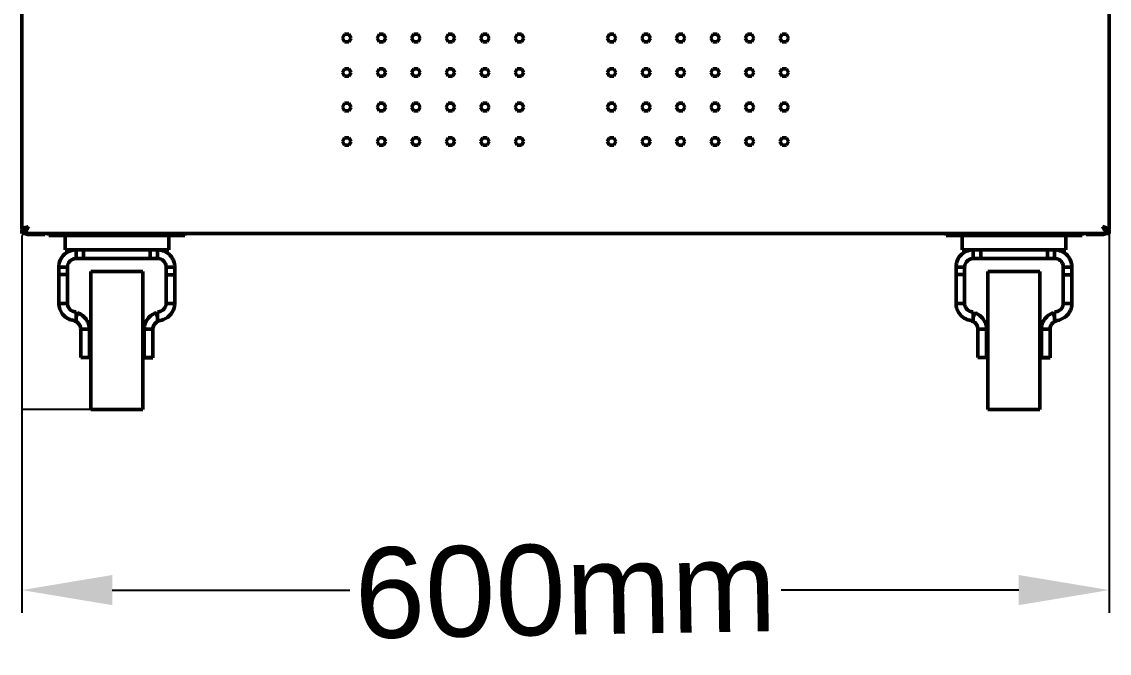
# Model space of a CAD drawing. Header units: millimetres. Extents: x 0 to 60, y -13 to 125.
# Drawn here: x 0 to 60, y -13.5 to 21.4 of the extents above; entities that cross this region are included whole.
import ezdxf

# ---------------------------------------------------------------- set-up
doc = ezdxf.new("R2010")
doc.units = ezdxf.units.MM
doc.layers.add('Visible (ANSI)', color=7, linetype='Continuous', lineweight=50)
doc.styles.get("Standard").update_dxf_attribs({"font": 'arial.ttf'})
doc.dimstyles.new('ISO-25', dxfattribs={"dimtxt": 2.5, "dimasz": 2.5, "dimexe": 1.25, "dimexo": 0.625, "dimtad": 1, "dimtxsty": 'Standard', "dimcen": 2.5, "dimadec": 0, "dimazin": 0, "dimtfac": 1, "dimtmove": 0, "dimatfit": 3, "dimfxl": 1, "dimarcsym": 0})

# ---------------------------------------------------------------- blocks, each defined once
blk = doc.blocks.new('*D87')
at = {"color": 0, "lineweight": -2, "transparency": 16777216}
for p, q in [((60.044, 11.061), (60.044, -11.23)), ((0, 9.615), (0, -11.23)), ((5, -9.98), (18.106, -9.98)), ((55.044, -9.98), (41.938, -9.98))]:
    blk.add_line(p, q, dxfattribs=at)
at = {"color": 0, "transparency": 16777216}
for points in [[(5, -9.147), (5, -10.814), (0, -9.98)], [(55.044, -9.147), (55.044, -10.814), (60.044, -9.98)]]:
    blk.add_solid(points, dxfattribs=at)
at = {"layer": 'Defpoints', "color": 0, "transparency": 16777216}
for p in [(60.044, 11.686), (0, 10.24), (60.044, -9.98)]:
    blk.add_point(p, dxfattribs=at)
at = {"color": 0, "transparency": 16777216, "insert": (30.022, -9.98), "char_height": 5, "attachment_point": 5, "rotation": 1}
blk.add_mtext('600mm', dxfattribs=at)

msp = doc.modelspace()

# ---------------------------------------------------------------- linework, layer by layer
msp.add_line((5.246, 0), (0, 0))
at = {"layer": 'Visible (ANSI)'}
for p, q in [((0, 9.958), (0, 119.756)), ((60.044, 119.756), (60.044, 9.958)), ((17.709, 20.52), (17.829, 20.727)), ((17.829, 20.313), (17.709, 20.52)), ((17.829, 20.727), (18.068, 20.727)), ((18.068, 20.727), (18.187, 20.52)), ((18.187, 20.52), (18.068, 20.313)), ((19.616, 20.52), (19.735, 20.727)), ((19.735, 20.313), (19.616, 20.52)), ((19.735, 20.727), (19.974, 20.727)), ((19.974, 20.727), (20.093, 20.52)), ((20.093, 20.52), (19.974, 20.313)), ((21.522, 20.52), (21.641, 20.727)), ((21.641, 20.313), (21.522, 20.52)), ((21.641, 20.727), (21.88, 20.727)), ((21.88, 20.727), (22, 20.52)), ((22, 20.52), (21.88, 20.313)), ((23.428, 20.52), (23.548, 20.727)), ((23.548, 20.313), (23.428, 20.52)), ((23.548, 20.727), (23.787, 20.727)), ((23.787, 20.727), (23.906, 20.52)), ((23.906, 20.52), (23.787, 20.313)), ((25.335, 20.52), (25.454, 20.727)), ((25.454, 20.313), (25.335, 20.52)), ((25.454, 20.727), (25.693, 20.727)), ((25.693, 20.727), (25.813, 20.52)), ((25.813, 20.52), (25.693, 20.313)), ((27.241, 20.52), (27.361, 20.727)), ((27.361, 20.313), (27.241, 20.52)), ((27.361, 20.727), (27.599, 20.727)), ((27.599, 20.727), (27.719, 20.52)), ((27.719, 20.52), (27.599, 20.313)), ((32.325, 20.52), (32.444, 20.727)), ((32.444, 20.313), (32.325, 20.52)), ((32.444, 20.727), (32.683, 20.727)), ((32.683, 20.727), (32.803, 20.52)), ((32.803, 20.52), (32.683, 20.313)), ((34.231, 20.52), (34.351, 20.727)), ((34.351, 20.313), (34.231, 20.52)), ((34.351, 20.727), (34.59, 20.727)), ((34.59, 20.727), (34.709, 20.52)), ((34.709, 20.52), (34.59, 20.313)), ((36.138, 20.52), (36.257, 20.727)), ((36.257, 20.313), (36.138, 20.52)), ((36.257, 20.727), (36.496, 20.727)), ((36.496, 20.727), (36.615, 20.52)), ((36.615, 20.52), (36.496, 20.313)), ((38.044, 20.52), (38.163, 20.727)), ((38.163, 20.313), (38.044, 20.52)), ((38.163, 20.727), (38.402, 20.727)), ((38.402, 20.727), (38.522, 20.52)), ((38.522, 20.52), (38.402, 20.313)), ((39.95, 20.52), (40.07, 20.727)), ((40.07, 20.313), (39.95, 20.52)), ((40.07, 20.727), (40.309, 20.727)), ((40.309, 20.727), (40.428, 20.52)), ((40.428, 20.52), (40.309, 20.313)), ((41.857, 20.52), (41.976, 20.727)), ((41.976, 20.313), (41.857, 20.52)), ((41.976, 20.727), (42.215, 20.727)), ((42.215, 20.727), (42.335, 20.52)), ((42.335, 20.52), (42.215, 20.313)), ((18.068, 20.313), (17.829, 20.313)), ((19.974, 20.313), (19.735, 20.313)), ((21.88, 20.313), (21.641, 20.313)), ((23.787, 20.313), (23.548, 20.313)), ((25.693, 20.313), (25.454, 20.313)), ((27.599, 20.313), (27.361, 20.313)), ((32.683, 20.313), (32.444, 20.313)), ((34.59, 20.313), (34.351, 20.313)), ((36.496, 20.313), (36.257, 20.313)), ((38.402, 20.313), (38.163, 20.313)), ((40.309, 20.313), (40.07, 20.313)), ((42.215, 20.313), (41.976, 20.313)), ((17.709, 18.613), (17.829, 18.82)), ((17.829, 18.82), (18.068, 18.82)), ((18.068, 18.82), (18.187, 18.613)), ((19.616, 18.613), (19.735, 18.82)), ((19.735, 18.82), (19.974, 18.82)), ((19.974, 18.82), (20.093, 18.613)), ((21.522, 18.613), (21.641, 18.82)), ((21.641, 18.82), (21.88, 18.82)), ((21.88, 18.82), (22, 18.613)), ((23.428, 18.613), (23.548, 18.82)), ((23.548, 18.82), (23.787, 18.82)), ((23.787, 18.82), (23.906, 18.613)), ((25.335, 18.613), (25.454, 18.82)), ((25.454, 18.82), (25.693, 18.82)), ((25.693, 18.82), (25.813, 18.613)), ((27.241, 18.613), (27.361, 18.82)), ((27.361, 18.82), (27.599, 18.82)), ((27.599, 18.82), (27.719, 18.613)), ((32.325, 18.613), (32.444, 18.82)), ((32.444, 18.82), (32.683, 18.82)), ((32.683, 18.82), (32.803, 18.613)), ((34.231, 18.613), (34.351, 18.82)), ((34.351, 18.82), (34.59, 18.82)), ((34.59, 18.82), (34.709, 18.613)), ((36.138, 18.613), (36.257, 18.82)), ((36.257, 18.82), (36.496, 18.82)), ((36.496, 18.82), (36.615, 18.613)), ((38.044, 18.613), (38.163, 18.82)), ((38.163, 18.82), (38.402, 18.82)), ((38.402, 18.82), (38.522, 18.613)), ((39.95, 18.613), (40.07, 18.82)), ((40.07, 18.82), (40.309, 18.82)), ((40.309, 18.82), (40.428, 18.613)), ((41.857, 18.613), (41.976, 18.82)), ((41.976, 18.82), (42.215, 18.82)), ((42.215, 18.82), (42.335, 18.613)), ((17.829, 18.406), (17.709, 18.613)), ((18.068, 18.406), (17.829, 18.406)), ((18.187, 18.613), (18.068, 18.406)), ((19.735, 18.406), (19.616, 18.613)), ((19.974, 18.406), (19.735, 18.406)), ((20.093, 18.613), (19.974, 18.406)), ((21.641, 18.406), (21.522, 18.613)), ((21.88, 18.406), (21.641, 18.406)), ((22, 18.613), (21.88, 18.406)), ((23.548, 18.406), (23.428, 18.613)), ((23.787, 18.406), (23.548, 18.406)), ((23.906, 18.613), (23.787, 18.406)), ((25.454, 18.406), (25.335, 18.613)), ((25.693, 18.406), (25.454, 18.406)), ((25.813, 18.613), (25.693, 18.406)), ((27.361, 18.406), (27.241, 18.613)), ((27.599, 18.406), (27.361, 18.406)), ((27.719, 18.613), (27.599, 18.406)), ((32.444, 18.406), (32.325, 18.613)), ((32.683, 18.406), (32.444, 18.406)), ((32.803, 18.613), (32.683, 18.406)), ((34.351, 18.406), (34.231, 18.613)), ((34.59, 18.406), (34.351, 18.406)), ((34.709, 18.613), (34.59, 18.406)), ((36.257, 18.406), (36.138, 18.613)), ((36.496, 18.406), (36.257, 18.406)), ((36.615, 18.613), (36.496, 18.406)), ((38.163, 18.406), (38.044, 18.613)), ((38.402, 18.406), (38.163, 18.406)), ((38.522, 18.613), (38.402, 18.406)), ((40.07, 18.406), (39.95, 18.613)), ((40.309, 18.406), (40.07, 18.406)), ((40.428, 18.613), (40.309, 18.406)), ((41.976, 18.406), (41.857, 18.613)), ((42.215, 18.406), (41.976, 18.406)), ((42.335, 18.613), (42.215, 18.406)), ((17.709, 16.707), (17.829, 16.914)), ((17.829, 16.914), (18.068, 16.914)), ((18.068, 16.914), (18.187, 16.707)), ((19.616, 16.707), (19.735, 16.914)), ((19.735, 16.914), (19.974, 16.914)), ((19.974, 16.914), (20.093, 16.707)), ((21.522, 16.707), (21.641, 16.914)), ((21.641, 16.914), (21.88, 16.914)), ((21.88, 16.914), (22, 16.707)), ((23.428, 16.707), (23.548, 16.914)), ((23.548, 16.914), (23.787, 16.914)), ((23.787, 16.914), (23.906, 16.707)), ((25.335, 16.707), (25.454, 16.914)), ((25.454, 16.914), (25.693, 16.914)), ((25.693, 16.914), (25.813, 16.707)), ((27.241, 16.707), (27.361, 16.914)), ((27.361, 16.914), (27.599, 16.914)), ((27.599, 16.914), (27.719, 16.707)), ((32.325, 16.707), (32.444, 16.914)), ((32.444, 16.914), (32.683, 16.914)), ((32.683, 16.914), (32.803, 16.707)), ((34.231, 16.707), (34.351, 16.914)), ((34.351, 16.914), (34.59, 16.914)), ((34.59, 16.914), (34.709, 16.707)), ((36.138, 16.707), (36.257, 16.914)), ((36.257, 16.914), (36.496, 16.914)), ((36.496, 16.914), (36.615, 16.707)), ((38.044, 16.707), (38.163, 16.914)), ((38.163, 16.914), (38.402, 16.914)), ((38.402, 16.914), (38.522, 16.707)), ((39.95, 16.707), (40.07, 16.914)), ((40.07, 16.914), (40.309, 16.914)), ((40.309, 16.914), (40.428, 16.707)), ((41.857, 16.707), (41.976, 16.914)), ((41.976, 16.914), (42.215, 16.914)), ((42.215, 16.914), (42.335, 16.707)), ((17.829, 16.5), (17.709, 16.707)), ((18.068, 16.5), (17.829, 16.5)), ((18.187, 16.707), (18.068, 16.5)), ((19.735, 16.5), (19.616, 16.707)), ((19.974, 16.5), (19.735, 16.5)), ((20.093, 16.707), (19.974, 16.5)), ((21.641, 16.5), (21.522, 16.707)), ((21.88, 16.5), (21.641, 16.5)), ((22, 16.707), (21.88, 16.5)), ((23.548, 16.5), (23.428, 16.707)), ((23.787, 16.5), (23.548, 16.5)), ((23.906, 16.707), (23.787, 16.5)), ((25.454, 16.5), (25.335, 16.707)), ((25.693, 16.5), (25.454, 16.5)), ((25.813, 16.707), (25.693, 16.5)), ((27.361, 16.5), (27.241, 16.707)), ((27.599, 16.5), (27.361, 16.5)), ((27.719, 16.707), (27.599, 16.5)), ((32.444, 16.5), (32.325, 16.707)), ((32.683, 16.5), (32.444, 16.5)), ((32.803, 16.707), (32.683, 16.5)), ((34.351, 16.5), (34.231, 16.707)), ((34.59, 16.5), (34.351, 16.5)), ((34.709, 16.707), (34.59, 16.5)), ((36.257, 16.5), (36.138, 16.707)), ((36.496, 16.5), (36.257, 16.5)), ((36.615, 16.707), (36.496, 16.5)), ((38.163, 16.5), (38.044, 16.707)), ((38.402, 16.5), (38.163, 16.5)), ((38.522, 16.707), (38.402, 16.5)), ((40.07, 16.5), (39.95, 16.707)), ((40.309, 16.5), (40.07, 16.5)), ((40.428, 16.707), (40.309, 16.5)), ((41.976, 16.5), (41.857, 16.707)), ((42.215, 16.5), (41.976, 16.5)), ((42.335, 16.707), (42.215, 16.5)), ((17.709, 14.801), (17.829, 15.007)), ((17.829, 14.594), (17.709, 14.801)), ((17.829, 15.007), (18.068, 15.007)), ((18.068, 14.594), (17.829, 14.594)), ((18.068, 15.007), (18.187, 14.801)), ((18.187, 14.801), (18.068, 14.594)), ((19.616, 14.801), (19.735, 15.007)), ((19.735, 14.594), (19.616, 14.801)), ((19.735, 15.007), (19.974, 15.007)), ((19.974, 14.594), (19.735, 14.594)), ((19.974, 15.007), (20.093, 14.801)), ((20.093, 14.801), (19.974, 14.594)), ((21.522, 14.801), (21.641, 15.007)), ((21.641, 14.594), (21.522, 14.801)), ((21.641, 15.007), (21.88, 15.007)), ((21.88, 14.594), (21.641, 14.594)), ((21.88, 15.007), (22, 14.801)), ((22, 14.801), (21.88, 14.594)), ((23.428, 14.801), (23.548, 15.007)), ((23.548, 14.594), (23.428, 14.801)), ((23.548, 15.007), (23.787, 15.007)), ((23.787, 14.594), (23.548, 14.594)), ((23.787, 15.007), (23.906, 14.801)), ((23.906, 14.801), (23.787, 14.594)), ((25.335, 14.801), (25.454, 15.007)), ((25.454, 14.594), (25.335, 14.801)), ((25.454, 15.007), (25.693, 15.007)), ((25.693, 14.594), (25.454, 14.594)), ((25.693, 15.007), (25.813, 14.801)), ((25.813, 14.801), (25.693, 14.594)), ((27.241, 14.801), (27.361, 15.007)), ((27.361, 14.594), (27.241, 14.801)), ((27.361, 15.007), (27.599, 15.007)), ((27.599, 14.594), (27.361, 14.594)), ((27.599, 15.007), (27.719, 14.801)), ((27.719, 14.801), (27.599, 14.594)), ((32.325, 14.801), (32.444, 15.007)), ((32.444, 14.594), (32.325, 14.801)), ((32.444, 15.007), (32.683, 15.007)), ((32.683, 14.594), (32.444, 14.594)), ((32.683, 15.007), (32.803, 14.801)), ((32.803, 14.801), (32.683, 14.594)), ((34.231, 14.801), (34.351, 15.007)), ((34.351, 14.594), (34.231, 14.801)), ((34.351, 15.007), (34.59, 15.007)), ((34.59, 14.594), (34.351, 14.594)), ((34.59, 15.007), (34.709, 14.801)), ((34.709, 14.801), (34.59, 14.594)), ((36.138, 14.801), (36.257, 15.007)), ((36.257, 14.594), (36.138, 14.801)), ((36.257, 15.007), (36.496, 15.007)), ((36.496, 14.594), (36.257, 14.594)), ((36.496, 15.007), (36.615, 14.801)), ((36.615, 14.801), (36.496, 14.594)), ((38.044, 14.801), (38.163, 15.007)), ((38.163, 14.594), (38.044, 14.801)), ((38.163, 15.007), (38.402, 15.007)), ((38.402, 14.594), (38.163, 14.594)), ((38.402, 15.007), (38.522, 14.801)), ((38.522, 14.801), (38.402, 14.594)), ((39.95, 14.801), (40.07, 15.007)), ((40.07, 14.594), (39.95, 14.801)), ((40.07, 15.007), (40.309, 15.007)), ((40.309, 14.594), (40.07, 14.594)), ((40.309, 15.007), (40.428, 14.801)), ((40.428, 14.801), (40.309, 14.594)), ((41.857, 14.801), (41.976, 15.007)), ((41.976, 14.594), (41.857, 14.801)), ((41.976, 15.007), (42.215, 15.007)), ((42.215, 14.594), (41.976, 14.594)), ((42.215, 15.007), (42.335, 14.801)), ((42.335, 14.801), (42.215, 14.594)), ((0.181, 9.958), (0, 9.958)), ((0, 9.907), (0, 9.717)), ((60.044, 9.717), (0, 9.717)), ((0.381, 9.661), (0.953, 9.661)), ((1.271, 9.661), (0.953, 9.661)), ((1.271, 9.661), (1.271, 9.717)), ((1.5, 9.717), (1.5, 9.612)), ((1.818, 9.612), (1.5, 9.612)), ((1.818, 9.612), (8.688, 9.612)), ((2.394, 9.612), (2.394, 8.818)), ((8.113, 9.612), (8.113, 8.818)), ((9.006, 9.612), (8.688, 9.612)), ((9.006, 9.717), (9.006, 9.612)), ((51.036, 9.717), (51.036, 9.612)), ((51.354, 9.612), (51.036, 9.612)), ((51.354, 9.612), (58.224, 9.612)), ((51.929, 9.612), (51.929, 8.818)), ((57.648, 9.612), (57.648, 8.818)), ((58.541, 9.612), (58.224, 9.612)), ((58.541, 9.717), (58.541, 9.612)), ((58.773, 9.717), (58.773, 9.661)), ((59.091, 9.661), (58.773, 9.661)), ((59.091, 9.661), (59.662, 9.661)), ((59.862, 9.958), (60.044, 9.958)), ((60.044, 9.907), (60.044, 9.717)), ((3, 8.818), (2.394, 8.818)), ((3.162, 8.818), (3, 8.818)), ((3, 8.818), (3, 8.551)), ((3, 8.551), (3, 8.341)), ((7.345, 8.818), (3.162, 8.818)), ((3.414, 8.818), (3.414, 8.341)), ((7.092, 8.818), (7.092, 8.341)), ((7.494, 8.818), (7.345, 8.818)), ((8.113, 8.818), (7.494, 8.818)), ((7.494, 8.551), (7.494, 8.818)), ((7.494, 8.341), (7.494, 8.551)), ((52.536, 8.818), (51.929, 8.818)), ((52.697, 8.818), (52.536, 8.818)), ((52.536, 8.818), (52.536, 8.551)), ((52.536, 8.551), (52.536, 8.341)), ((56.88, 8.818), (52.697, 8.818)), ((52.95, 8.818), (52.95, 8.341)), ((56.627, 8.818), (56.627, 8.341)), ((57.03, 8.818), (56.88, 8.818)), ((57.648, 8.818), (57.03, 8.818)), ((57.03, 8.551), (57.03, 8.818)), ((57.03, 8.341), (57.03, 8.551)), ((2.047, 7.864), (2.047, 7.45)), ((2.314, 7.864), (2.047, 7.864)), ((2.524, 7.864), (2.314, 7.864)), ((2.524, 7.45), (2.524, 7.864)), ((3, 8.341), (3.414, 8.341)), ((7.092, 8.341), (3.414, 8.341)), ((7.092, 8.341), (7.494, 8.341)), ((7.971, 7.864), (7.971, 7.438)), ((8.181, 7.864), (7.971, 7.864)), ((8.447, 7.864), (8.181, 7.864)), ((8.447, 7.438), (8.447, 7.864)), ((51.583, 7.864), (51.583, 7.45)), ((51.849, 7.864), (51.583, 7.864)), ((52.059, 7.864), (51.849, 7.864)), ((52.059, 7.45), (52.059, 7.864)), ((52.536, 8.341), (52.95, 8.341)), ((56.627, 8.341), (52.95, 8.341)), ((56.627, 8.341), (57.03, 8.341)), ((57.506, 7.864), (57.506, 7.438)), ((57.716, 7.864), (57.506, 7.864)), ((57.983, 7.864), (57.716, 7.864)), ((57.983, 7.438), (57.983, 7.864)), ((2.047, 5.862), (2.047, 7.45)), ((2.047, 7.45), (2.524, 7.45)), ((2.524, 7.45), (2.524, 5.862)), ((3.811, 0), (3.811, 7.626)), ((3.811, 7.626), (6.682, 7.626)), ((6.682, 0), (6.682, 7.626)), ((7.971, 5.862), (7.971, 7.438)), ((8.447, 7.438), (7.971, 7.438)), ((8.447, 7.438), (8.447, 5.862)), ((51.583, 5.862), (51.583, 7.45)), ((51.583, 7.45), (52.059, 7.45)), ((52.059, 7.45), (52.059, 5.862)), ((53.346, 0), (53.346, 7.626)), ((53.346, 7.626), (56.217, 7.626)), ((56.217, 0), (56.217, 7.626)), ((57.506, 5.862), (57.506, 7.438)), ((57.983, 7.438), (57.506, 7.438)), ((57.983, 7.438), (57.983, 5.862)), ((2.047, 5.862), (2.314, 5.862)), ((2.314, 5.862), (2.524, 5.862)), ((7.971, 5.862), (8.181, 5.862)), ((8.181, 5.862), (8.447, 5.862)), ((51.583, 5.862), (51.849, 5.862)), ((51.849, 5.862), (52.059, 5.862)), ((57.506, 5.862), (57.716, 5.862)), ((57.716, 5.862), (57.983, 5.862)), ((2.93, 4.884), (2.939, 4.91)), ((3, 5.385), (3, 5.175)), ((3, 5.094), (3.081, 5.336)), ((3, 5.175), (3, 5.094)), ((3, 5.094), (3, 4.908)), ((7.494, 5.094), (7.413, 5.336)), ((7.494, 5.094), (7.494, 5.385)), ((7.494, 4.908), (7.494, 5.094)), ((7.564, 4.884), (7.556, 4.91)), ((52.465, 4.884), (52.474, 4.91)), ((52.536, 5.385), (52.536, 5.175)), ((52.536, 5.094), (52.616, 5.336)), ((52.536, 5.175), (52.536, 5.094)), ((52.536, 5.094), (52.536, 4.908)), ((57.03, 5.094), (56.949, 5.336)), ((57.03, 5.094), (57.03, 5.385)), ((57.03, 4.908), (57.03, 5.094)), ((57.1, 4.884), (57.091, 4.91)), ((3.255, 2.872), (3.255, 4.432)), ((3.465, 4.432), (3.255, 4.432)), ((3.732, 4.432), (3.465, 4.432)), ((3.732, 4.432), (3.732, 2.872)), ((7.029, 4.432), (6.762, 4.432)), ((6.762, 2.872), (6.762, 4.432)), ((7.239, 4.432), (7.029, 4.432)), ((7.239, 4.432), (7.239, 2.872)), ((52.791, 2.872), (52.791, 4.432)), ((53.001, 4.432), (52.791, 4.432)), ((53.268, 4.432), (53.001, 4.432)), ((53.268, 4.432), (53.268, 2.872)), ((56.565, 4.432), (56.298, 4.432)), ((56.298, 2.872), (56.298, 4.432)), ((56.775, 4.432), (56.565, 4.432)), ((56.775, 4.432), (56.775, 2.872)), ((3.732, 2.872), (3.255, 2.872)), ((6.762, 2.86), (6.762, 2.872)), ((6.762, 2.872), (7.239, 2.872)), ((7.239, 2.86), (6.762, 2.86)), ((7.239, 2.872), (7.239, 2.86)), ((53.268, 2.872), (52.791, 2.872)), ((56.298, 2.86), (56.298, 2.872)), ((56.298, 2.872), (56.775, 2.872)), ((56.775, 2.86), (56.298, 2.86)), ((56.775, 2.872), (56.775, 2.86)), ((3.811, 0), (6.682, 0)), ((53.346, 0), (56.217, 0))]:
    msp.add_line(p, q, dxfattribs=at)
for centre, radius, start, end in [((0.381, 10.042), 0.381, 192.70903, 200.53888), ((0.381, 10.042), 0.381, 238.57609, 270), ((0.381, 10.042), 0.191, 197.367, 201.87975), ((59.662, 10.042), 0.381, 270, 301.42391), ((59.662, 10.042), 0.191, 338.12025, 342.633), ((59.662, 10.042), 0.381, 339.46112, 347.29097)]:
    msp.add_arc(centre, radius, start, end, dxfattribs=at)
for points, knots in [([(0, 9.717), (0.078, 9.717), (0.156, 9.78), (0.235, 9.882), (0.284, 9.945), (0.332, 10.021), (0.381, 10.098)], [0, 0, 0, 0, 0.966791, 0.966791, 0.966791, 1.570796, 1.570796, 1.570796, 1.570796]), ([(0.381, 10.098), (0.288, 10.025), (0.195, 9.954), (0.102, 9.924), (0.068, 9.913), (0.034, 9.907), (0, 9.907)], [0, 0, 0, 0, 1.149715, 1.149715, 1.149715, 1.570796, 1.570796, 1.570796, 1.570796]), ([(0.381, 10.098), (0.258, 10.069), (0.137, 10.041), (0.067, 10.012), (0.024, 9.994), (0, 9.976), (0, 9.958)], [0, 0, 0, 0, 0.966791, 0.966791, 0.966791, 1.570796, 1.570796, 1.570796, 1.570796]), ([(0.381, 10.098), (0.308, 10.064), (0.237, 10.03), (0.207, 9.996), (0.198, 9.985), (0.192, 9.974), (0.191, 9.964)], [0, 0, 0, 0, 1.149715, 1.149715, 1.149715, 1.512604, 1.512604, 1.512604, 1.512604]), ([(59.662, 10.098), (59.741, 9.975), (59.819, 9.854), (59.897, 9.784), (59.946, 9.741), (59.995, 9.717), (60.044, 9.717)], [0, 0, 0, 0, 0.966791, 0.966791, 0.966791, 1.570796, 1.570796, 1.570796, 1.570796]), ([(59.662, 10.098), (59.755, 10.025), (59.848, 9.954), (59.942, 9.924), (59.976, 9.913), (60.01, 9.907), (60.044, 9.907)], [0, 0, 0, 0, 1.149715, 1.149715, 1.149715, 1.570796, 1.570796, 1.570796, 1.570796]), ([(60.044, 9.958), (60.044, 9.987), (59.98, 10.016), (59.879, 10.044), (59.816, 10.062), (59.739, 10.08), (59.662, 10.098)], [0, 0, 0, 0, 0.966791, 0.966791, 0.966791, 1.570796, 1.570796, 1.570796, 1.570796]), ([(59.662, 10.098), (59.735, 10.064), (59.807, 10.03), (59.836, 9.996), (59.846, 9.985), (59.851, 9.974), (59.853, 9.964)], [0, 0, 0, 0, 1.149715, 1.149715, 1.149715, 1.512604, 1.512604, 1.512604, 1.512604]), ([(2.047, 7.864), (2.047, 7.931), (2.054, 7.997), (2.095, 8.192), (2.15, 8.315), (2.306, 8.531), (2.405, 8.621), (2.593, 8.73), (2.671, 8.763), (2.792, 8.796), (2.833, 8.804), (2.916, 8.815), (2.958, 8.818), (3, 8.818)], [0, 0, 0, 0, 0.21324, 0.21324, 0.640701, 0.640701, 1.068141, 1.068141, 1.337717, 1.337717, 1.472356, 1.472356, 1.606999, 1.606999, 1.606999, 1.606999]), ([(7.494, 8.818), (7.561, 8.818), (7.627, 8.811), (7.822, 8.769), (7.945, 8.715), (8.161, 8.559), (8.251, 8.459), (8.36, 8.272), (8.393, 8.194), (8.425, 8.073), (8.434, 8.031), (8.445, 7.948), (8.447, 7.906), (8.447, 7.864)], [0, 0, 0, 0, 0.21324, 0.21324, 0.640701, 0.640701, 1.068141, 1.068141, 1.337717, 1.337717, 1.472356, 1.472356, 1.606999, 1.606999, 1.606999, 1.606999]), ([(51.583, 7.864), (51.583, 7.931), (51.589, 7.997), (51.631, 8.192), (51.685, 8.315), (51.841, 8.531), (51.941, 8.621), (52.128, 8.73), (52.206, 8.763), (52.328, 8.796), (52.369, 8.804), (52.452, 8.815), (52.494, 8.818), (52.536, 8.818)], [0, 0, 0, 0, 0.21324, 0.21324, 0.640701, 0.640701, 1.068141, 1.068141, 1.337717, 1.337717, 1.472356, 1.472356, 1.606999, 1.606999, 1.606999, 1.606999]), ([(57.03, 8.818), (57.096, 8.818), (57.162, 8.811), (57.358, 8.769), (57.48, 8.715), (57.696, 8.559), (57.786, 8.459), (57.896, 8.272), (57.928, 8.194), (57.961, 8.073), (57.969, 8.031), (57.98, 7.948), (57.983, 7.906), (57.983, 7.864)], [0, 0, 0, 0, 0.21324, 0.21324, 0.640701, 0.640701, 1.068141, 1.068141, 1.337717, 1.337717, 1.472356, 1.472356, 1.606999, 1.606999, 1.606999, 1.606999]), ([(3, 8.341), (2.981, 8.341), (2.961, 8.34), (2.903, 8.333), (2.865, 8.323), (2.755, 8.281), (2.69, 8.235), (2.602, 8.132), (2.573, 8.083), (2.544, 8.004), (2.536, 7.977), (2.526, 7.921), (2.524, 7.893), (2.524, 7.864)], [0, 0, 0, 0, 0.0739025, 0.0739025, 0.2217875, 0.2217875, 0.518686, 0.518686, 0.732831, 0.732831, 0.8396927, 0.8396927, 0.9465565, 0.9465565, 0.9465565, 0.9465565]), ([(7.971, 7.864), (7.971, 7.884), (7.97, 7.904), (7.962, 7.962), (7.953, 8), (7.911, 8.109), (7.865, 8.175), (7.762, 8.263), (7.713, 8.292), (7.634, 8.321), (7.606, 8.329), (7.551, 8.339), (7.522, 8.341), (7.494, 8.341)], [0, 0, 0, 0, 0.0739025, 0.0739025, 0.2217875, 0.2217875, 0.518686, 0.518686, 0.732831, 0.732831, 0.8396927, 0.8396927, 0.9465565, 0.9465565, 0.9465565, 0.9465565]), ([(52.536, 8.341), (52.516, 8.341), (52.497, 8.34), (52.439, 8.333), (52.4, 8.323), (52.291, 8.281), (52.226, 8.235), (52.138, 8.132), (52.109, 8.083), (52.079, 8.004), (52.072, 7.977), (52.062, 7.921), (52.059, 7.893), (52.059, 7.864)], [0, 0, 0, 0, 0.0739025, 0.0739025, 0.2217875, 0.2217875, 0.518686, 0.518686, 0.732831, 0.732831, 0.8396927, 0.8396927, 0.9465565, 0.9465565, 0.9465565, 0.9465565]), ([(57.506, 7.864), (57.506, 7.884), (57.505, 7.904), (57.498, 7.962), (57.488, 8), (57.446, 8.109), (57.4, 8.175), (57.298, 8.263), (57.249, 8.292), (57.169, 8.321), (57.142, 8.329), (57.086, 8.339), (57.058, 8.341), (57.03, 8.341)], [0, 0, 0, 0, 0.0739025, 0.0739025, 0.2217875, 0.2217875, 0.518686, 0.518686, 0.732831, 0.732831, 0.8396927, 0.8396927, 0.9465565, 0.9465565, 0.9465565, 0.9465565]), ([(3, 4.908), (2.931, 4.908), (2.861, 4.916), (2.725, 4.946), (2.659, 4.969), (2.47, 5.057), (2.358, 5.144), (2.197, 5.336), (2.142, 5.433), (2.085, 5.589), (2.071, 5.642), (2.052, 5.751), (2.047, 5.806), (2.047, 5.862)], [0, 0, 0, 0, 0.23439, 0.23439, 0.468689, 0.468689, 0.938663, 0.938663, 1.311838, 1.311838, 1.498072, 1.498072, 1.684312, 1.684312, 1.684312, 1.684312]), ([(2.524, 5.862), (2.524, 5.84), (2.525, 5.817), (2.534, 5.752), (2.547, 5.709), (2.601, 5.587), (2.659, 5.517), (2.772, 5.441), (2.815, 5.42), (2.906, 5.392), (2.953, 5.385), (3, 5.385)], [0, 0, 0, 0, 0.095026, 0.095026, 0.285249, 0.285249, 0.667535, 0.667535, 0.870841, 0.870841, 1.074147, 1.074147, 1.074147, 1.074147]), ([(7.494, 5.385), (7.516, 5.385), (7.539, 5.387), (7.604, 5.396), (7.647, 5.408), (7.769, 5.462), (7.839, 5.521), (7.915, 5.634), (7.936, 5.677), (7.964, 5.767), (7.971, 5.814), (7.971, 5.862)], [0, 0, 0, 0, 0.095026, 0.095026, 0.285249, 0.285249, 0.667535, 0.667535, 0.870841, 0.870841, 1.074147, 1.074147, 1.074147, 1.074147]), ([(8.447, 5.862), (8.447, 5.792), (8.44, 5.723), (8.41, 5.587), (8.387, 5.521), (8.298, 5.331), (8.212, 5.219), (8.02, 5.059), (7.923, 5.003), (7.767, 4.947), (7.714, 4.932), (7.605, 4.913), (7.55, 4.908), (7.494, 4.908)], [0, 0, 0, 0, 0.23439, 0.23439, 0.468689, 0.468689, 0.938663, 0.938663, 1.311838, 1.311838, 1.498072, 1.498072, 1.684312, 1.684312, 1.684312, 1.684312]), ([(52.536, 4.908), (52.466, 4.908), (52.397, 4.916), (52.261, 4.946), (52.195, 4.969), (52.005, 5.057), (51.894, 5.144), (51.733, 5.336), (51.677, 5.433), (51.621, 5.589), (51.606, 5.642), (51.587, 5.751), (51.583, 5.806), (51.583, 5.862)], [0, 0, 0, 0, 0.23439, 0.23439, 0.468689, 0.468689, 0.938663, 0.938663, 1.311838, 1.311838, 1.498072, 1.498072, 1.684312, 1.684312, 1.684312, 1.684312]), ([(52.059, 5.862), (52.059, 5.84), (52.061, 5.817), (52.07, 5.752), (52.082, 5.709), (52.136, 5.587), (52.195, 5.517), (52.308, 5.441), (52.351, 5.42), (52.441, 5.392), (52.488, 5.385), (52.536, 5.385)], [0, 0, 0, 0, 0.095026, 0.095026, 0.285249, 0.285249, 0.667535, 0.667535, 0.870841, 0.870841, 1.074147, 1.074147, 1.074147, 1.074147]), ([(57.03, 5.385), (57.052, 5.385), (57.074, 5.387), (57.14, 5.396), (57.183, 5.408), (57.305, 5.462), (57.374, 5.521), (57.451, 5.634), (57.472, 5.677), (57.499, 5.767), (57.506, 5.814), (57.506, 5.862)], [0, 0, 0, 0, 0.095026, 0.095026, 0.285249, 0.285249, 0.667535, 0.667535, 0.870841, 0.870841, 1.074147, 1.074147, 1.074147, 1.074147]), ([(57.983, 5.862), (57.983, 5.792), (57.975, 5.723), (57.945, 5.587), (57.923, 5.521), (57.834, 5.331), (57.748, 5.219), (57.556, 5.059), (57.459, 5.003), (57.303, 4.947), (57.249, 4.932), (57.14, 4.913), (57.085, 4.908), (57.03, 4.908)], [0, 0, 0, 0, 0.23439, 0.23439, 0.468689, 0.468689, 0.938663, 0.938663, 1.311838, 1.311838, 1.498072, 1.498072, 1.684312, 1.684312, 1.684312, 1.684312]), ([(3.255, 4.432), (3.255, 4.476), (3.249, 4.52), (3.216, 4.637), (3.177, 4.706), (3.096, 4.789), (3.067, 4.814), (3.001, 4.855), (2.966, 4.872), (2.93, 4.884)], [0, 0, 0, 0, 0.190264, 0.190264, 0.5223203, 0.5223203, 0.6877457, 0.6877457, 0.8531718, 0.8531718, 0.8531718, 0.8531718]), ([(3.081, 5.336), (3.147, 5.314), (3.21, 5.285), (3.39, 5.177), (3.492, 5.08), (3.622, 4.886), (3.663, 4.8), (3.718, 4.62), (3.732, 4.526), (3.732, 4.432)], [0, 0, 0, 0, 0.234353, 0.234353, 0.704324, 0.704324, 1.021683, 1.021683, 1.339044, 1.339044, 1.339044, 1.339044]), ([(6.762, 4.432), (6.762, 4.501), (6.77, 4.571), (6.815, 4.775), (6.875, 4.903), (7.018, 5.088), (7.086, 5.154), (7.24, 5.263), (7.324, 5.306), (7.413, 5.336)], [0, 0, 0, 0, 0.234353, 0.234353, 0.704324, 0.704324, 1.021683, 1.021683, 1.339044, 1.339044, 1.339044, 1.339044]), ([(7.564, 4.884), (7.522, 4.87), (7.483, 4.85), (7.382, 4.781), (7.33, 4.722), (7.276, 4.62), (7.262, 4.584), (7.244, 4.509), (7.239, 4.47), (7.239, 4.432)], [0, 0, 0, 0, 0.190264, 0.190264, 0.5223203, 0.5223203, 0.6877457, 0.6877457, 0.8531718, 0.8531718, 0.8531718, 0.8531718]), ([(52.791, 4.432), (52.791, 4.476), (52.785, 4.52), (52.751, 4.637), (52.712, 4.706), (52.632, 4.789), (52.602, 4.814), (52.537, 4.855), (52.502, 4.872), (52.465, 4.884)], [0, 0, 0, 0, 0.190264, 0.190264, 0.5223203, 0.5223203, 0.6877457, 0.6877457, 0.8531718, 0.8531718, 0.8531718, 0.8531718]), ([(52.616, 5.336), (52.682, 5.314), (52.746, 5.285), (52.925, 5.177), (53.027, 5.08), (53.158, 4.886), (53.199, 4.8), (53.254, 4.62), (53.268, 4.526), (53.268, 4.432)], [0, 0, 0, 0, 0.234353, 0.234353, 0.704324, 0.704324, 1.021683, 1.021683, 1.339044, 1.339044, 1.339044, 1.339044]), ([(56.298, 4.432), (56.298, 4.501), (56.306, 4.571), (56.351, 4.775), (56.411, 4.903), (56.553, 5.088), (56.622, 5.154), (56.775, 5.263), (56.86, 5.306), (56.949, 5.336)], [0, 0, 0, 0, 0.234353, 0.234353, 0.704324, 0.704324, 1.021683, 1.021683, 1.339044, 1.339044, 1.339044, 1.339044]), ([(57.1, 4.884), (57.058, 4.87), (57.018, 4.85), (56.918, 4.781), (56.866, 4.722), (56.811, 4.62), (56.798, 4.584), (56.779, 4.509), (56.775, 4.47), (56.775, 4.432)], [0, 0, 0, 0, 0.190264, 0.190264, 0.5223203, 0.5223203, 0.6877457, 0.6877457, 0.8531718, 0.8531718, 0.8531718, 0.8531718])]:
    msp.add_open_spline(points, degree=3, knots=knots, dxfattribs=at)

# ---------------------------------------------------------------- dimensions: what is measured, and where the dimension line sits
dim = msp.add_linear_dim(base=(60.044, -9.98), p1=(0, 10.24), p2=(60.044, 11.686), text='600mm', dimstyle='ISO-25', override={"dimtxt": 5, "dimasz": 5})
dim.commit()
dim.dimension.update_dxf_attribs({"geometry": '*D87', "text_midpoint": (30.022, -9.98), "text_rotation": 1})

doc.saveas('drawing.dxf')
